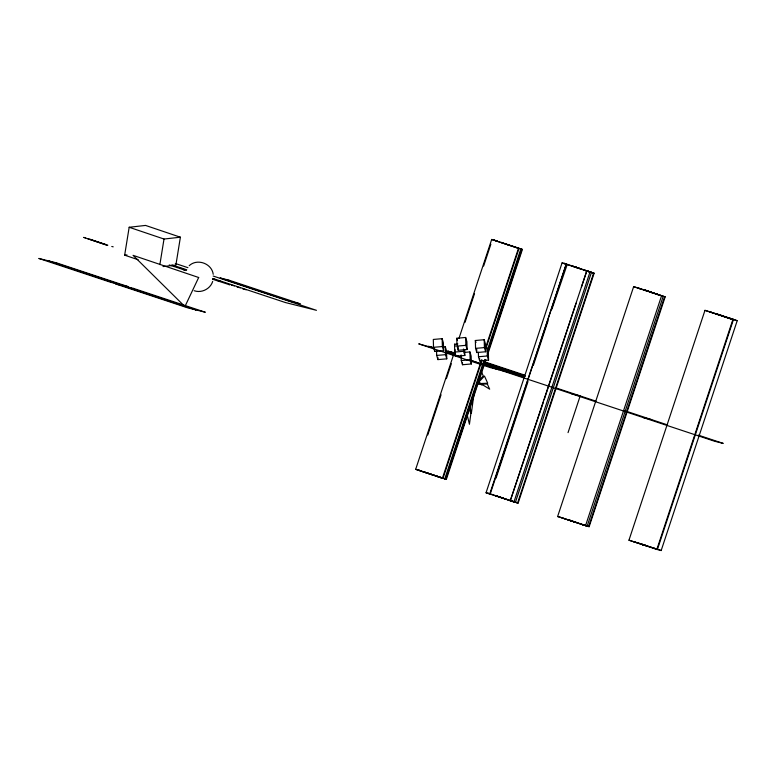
<?xml version="1.0" encoding="UTF-8"?>
<svg xmlns="http://www.w3.org/2000/svg" width="776" height="776" viewBox="0 0 776 776"><rect width="100%" height="100%" fill="white"/><g stroke="black" fill="none" stroke-linecap="round" stroke-linejoin="round"><path stroke-width="1.16" d="M473.826 394.935L471.352 413.336L469.975 406.75M138.147 259.727L124.655 255.168L129.175 227.271L145.549 225.428L180.391 237.204L175.88 265.101L163.008 266.546M159.875 264.616L164.008 239.037L180.391 237.204M482.109 360.045L442.96 478.423L415.674 469.315L455.202 349.792M459.004 338.297L491.693 239.454L521.404 249.164L487.57 351.45M427.76 435.006L441.069 394.78M446.384 378.698L451.331 363.75M465.008 322.38L474.514 293.648M483.632 266.061L490.859 244.227M442.407 478.288L481.556 359.909M485.359 348.414L518.426 248.427L518.979 248.562L485.912 348.55M483.962 360.51L444.813 478.889L445.385 479.025L484.913 359.501M487.386 350.16L520.832 249.028L521.404 249.164M485.921 359.754L446.384 479.277L425.093 472.254L445.86 479.151L485.398 359.618M487.677 352.721L521.879 249.29L522.403 249.416L487.823 354.001M486.048 492.77L562.067 262.909L591.409 272.522L515.39 502.382L486.048 492.77L490.723 494.234M489.724 493.982L566.199 264.238L490.18 494.099M496.048 478.142L527.981 381.608M533.296 365.515L548.118 320.692M551.92 309.197L567.207 264.49M586.734 271.047L510.259 500.801L543.404 402.075M544.16 399.776L576.093 303.232M581.408 287.139L586.355 272.201M513.935 502.014L589.954 272.153L591.409 272.522M594.154 273.21L593.63 273.074L517.611 502.935L518.135 503.071L594.154 273.21L564.074 263.268L564.598 263.404M568.042 432.63L580.176 395.935L571.563 393.781M633.643 286.654L663.199 296.325L587.141 526.177L557.624 516.515L633.643 286.654L641.888 289.244M585.511 525.769L661.53 295.908M588.635 526.545L664.654 296.684L665.178 296.82L589.159 526.681L586.045 525.692M723.271 316.288L722.291 316.045L733.398 319.722L657.379 549.583L628.958 540.203L704.977 310.342L713.105 312.883M733.398 319.722L732.854 319.586L656.835 549.447L657.379 549.583M655.264 548.583L656.147 548.875L653.935 548.234L661.162 550.562L737.2 320.711L729.954 318.373L733.669 319.537L731.593 318.829M212.692 281.407C210.412 288.905 201.547 293.367 194.165 290.719M479.413 380.007L483.293 375.914L481.576 372.121M477.424 383.49L484.466 376.05L487.726 383.237L478.142 383.616M189.198 265.693C197.162 258.165 211.848 263.433 213.216 274.297M124.655 255.168L127.002 254.906M442.155 338.675L433.309 339.451L433.522 347.318L434.764 351.489L443.61 350.713L443.397 342.846L442.155 338.675L442.368 346.542L443.61 350.713M456.802 338.249L465.649 337.473L466.89 341.644L467.103 349.51L458.257 350.286L457.015 346.115L456.802 338.249L457.423 340.334M475.349 340.499L484.195 339.723L485.436 343.894L485.65 351.761L476.803 352.537L475.562 348.366L475.349 340.499L475.969 342.585M464.678 349.85L464.834 355.466L455.978 356.242L454.746 352.071L454.532 344.204L457.85 343.913M433.522 347.318L442.368 346.542M443.096 346.998L445.308 346.804L446.549 350.975L446.763 358.842L437.916 359.608L436.675 355.437L436.558 350.946M457.015 346.115L465.872 345.339L467.103 349.51M475.562 348.366L484.408 347.59L485.65 351.761M484.903 348.308L487.115 348.114L488.346 352.285L488.57 360.151L479.714 360.927L478.482 356.756L478.355 352.255M454.746 352.071L463.592 351.295L464.834 355.466M464.387 352.411L469.916 351.926L471.158 356.097L471.371 363.963L462.515 364.739L461.284 360.568L461.128 354.942M436.675 355.437L445.521 354.671L446.763 358.842M478.482 356.756L487.328 355.98L488.57 360.151M461.284 360.568L470.13 359.792L471.371 363.963M477.512 383.877L479.791 383.79L478.569 382.452M645.128 290.108L652.781 292.853M501.635 242.529L501.112 242.393L522.403 249.416M507.979 244.876L508.978 245.119M511.723 246.128L512.985 246.448M644.41 289.923L643.886 289.797L665.178 296.82M84.177 237.495L85.593 237.854M111.763 246.467L113.189 246.826M180.381 268.215L183.669 269.03M183.398 269.738L184.426 269.99M212.721 278.856L214.913 279.399M217.425 280.505L220.714 281.329M231.267 285.102L234.556 285.917M237.068 287.023L240.356 287.847M242.869 288.953L246.157 289.768M433.92 347.658L428.536 346.309L434.211 348.191L418.72 343.855L490.238 367.591L498.842 369.745L470.46 360.326M454.629 352.847L448.169 351.227L453.844 353.109M500.054 370.045L508.658 372.199M509.871 372.499L518.475 374.653L484.418 363.352M525.061 376.302L484.496 363.284M627.173 411.746L624.457 410.892M643.081 417.507L651.694 419.67M415.674 469.315L445.385 479.025M420.146 470.78L432.95 474.98M436.966 476.299L435.705 475.989L442.96 478.423M445.86 479.151L446.384 479.277M511.258 501.044L515.39 502.382M557.624 516.515L559.981 517.146M562.047 517.932L564.579 518.678M567.867 519.658L569.39 520.114M569.565 520.327L570.816 520.774L569.429 520.289M573.707 521.802L576.161 522.51M582.175 524.615C584.842 525.333 578.566 523.315 583.067 524.76M628.958 540.203L637.271 542.812M633.497 541.658L637.93 542.977M642.285 544.577L643.168 544.8L642.004 544.383M646.272 545.906L647.252 546.139L639.928 543.578M420.388 470.692L421.649 471.08M572.766 521.394L573.803 521.715M499.608 497.028L501.694 497.658M651.84 547.497L653.683 548.06L652.092 547.497M721.864 315.589L718.886 314.658L723.271 316.278M639.89 543.491L639.288 543.326L639.802 543.53M649.095 546.547L647.106 545.935M651.394 547.361L649.376 546.721M513.372 501.597L511.529 500.918M640.287 543.617L642.043 544.17M644.371 544.975L642.867 544.519L644.449 544.965M579.109 268.254L575.569 267.128L578.886 268.283M416.896 469.499L417.857 469.81M649.706 546.731L651.636 547.352M560.33 517.252L562.29 517.883M656.428 549.039L657.65 549.398L656.642 549.039M497.086 496.155L495.563 495.689L503.673 498.405M574.337 521.879L576.316 522.52M497.397 496.252L499.317 496.873M644.837 545.121L646.757 545.829M719.633 314.813L715.307 313.465L717.945 314.406M643.614 544.674L642.79 544.413M648.94 546.585L643.091 544.655M652.626 292.795L649.725 291.941L659.154 294.996L656.234 293.988M509.803 500.442L511.665 501.053M576.267 267.322L571.582 265.829L579.42 268.457M586.074 270.659L589.818 271.842L586.802 270.814M652.946 292.901L653.625 293.085M652.635 292.756L653.285 292.969M722.204 315.822L731.428 318.732M228.823 284.52L229.628 284.773L212.653 279.282M420.088 470.595L418.749 470.101M502.188 497.823L503.673 498.308M510.055 500.52L511.015 500.84M511.151 500.927L512.965 501.519M564.191 518.504L562.891 518.077M564.87 518.775L566.053 519.163M577.257 522.83L576.607 522.655M494.535 240.162C488.56 238.261 501.713 242.519 495.554 240.55M585.026 270.32L586.161 270.737M654.75 293.454L653.479 293.076M585.56 270.494L593.436 273.065L590.167 271.93M730.216 318.325L721.632 315.589M641.539 289.128L638.066 288.071L648.426 291.262M653.295 293.018L653.984 293.202M713.086 312.835L714.386 313.261M712.931 312.835L709.516 311.797L721.884 315.774M169.246 264.946L186.182 270.523M418.07 469.878L419.535 470.411M509.085 500.248L510.142 500.598M564.889 518.737L565.626 518.979M577.965 523.063L578.343 523.179M645.613 545.45L645.002 545.159M654.313 548.273L656.137 548.836M645.263 290.137L651.918 292.416M643.217 289.632L644.963 290.214M715.782 313.727L716.364 313.97M721.544 315.609L719.11 314.794M562.067 262.909L565.743 264.121M583.969 270.009L585.104 270.387M586.278 270.94L589.954 272.153M704.977 310.342L732.854 319.586M484.757 361.868L524.489 375.05M484.098 362.344L524.964 375.914M485.155 362.799L524.886 375.982M446.957 350.927L454.911 353.565M446.229 351.48L454.241 354.04M483.69 363.915L524.557 377.475M556.334 388.019L596.065 401.211M626.717 411.377L667.583 424.938M698.235 435.113L723.213 443.397L714.599 441.243L470.537 360.248M445.56 351.964L461.458 357.241M445.492 352.042L461.38 357.309M175.308 263.481L187.938 267.671M213.177 276.043L316.453 310.322L285.442 302.553L213.148 278.565M171.835 264.858L186.754 269.805M90.016 239.26L107.816 245.177M87.717 238.688L105.565 244.615M488.055 493.129L506.34 499.201M506.777 499.346L510.977 500.733M511.665 500.927L518.135 503.071M569.894 520.289L571.669 520.871M572.387 521.045L573.774 521.559M579.216 523.383L580.875 523.926L578.906 523.412M584.192 525.032L585.851 525.575M587.5 526.128L589.159 526.681M504.255 498.599L508.445 499.987M566.393 519.231L578.256 523.102M581.719 524.256L585.172 525.4M638.241 543.132L640.346 543.83M637.455 542.87L638.367 543.122M716.937 314.154L719.187 314.93L717.111 314.212M656.438 294.055L663.189 296.306M716.558 314.037L717.16 314.183M721.069 315.405L719.459 314.862M731.283 318.723L737.152 320.682M579.109 268.399L581.525 269.204M568.294 519.862L568.944 520.075M580.623 523.984L580.215 523.848M640.733 543.957L641.868 544.335M567.576 519.619L568.653 520.027M575.899 522.277L574.502 521.812M640.239 543.743L642.77 544.587M503.09 498.26L505.506 499.065M645.002 290.272L646.757 290.816L646.272 290.699M491.693 239.454L518.979 248.562M644.507 545.082L643.508 544.839M656.835 549.059L661.162 550.562M502.867 498.143L501.907 497.823M645.312 290.379L646.175 290.67M583.746 524.983L585.443 525.565M512.024 501.092L513.295 501.519M514.148 501.791L517.417 502.926L513.799 501.703M420.757 470.77L421.562 471.051M718.023 314.522L718.78 314.784M129.175 227.271L164.008 239.037M83.662 237.378L106.981 245.264M571.32 520.754L570.098 520.337M570.379 520.434L570.99 520.638M570.942 520.745L571.466 520.929M501.092 497.542L499.666 497.047M585.899 525.711L587.17 526.167M571.873 521.065L572.504 521.297M478.065 382.956L481.954 385.071L478.986 381.831M454.532 344.204L455.153 346.29M467.123 414.743L469.431 424.288L470.828 413.928L469.538 407.788M487.115 348.114L487.328 355.98M484.195 339.723L484.408 347.59M479.655 358.677L479.714 360.927M476.706 349.161L476.803 352.537M469.916 351.926L470.13 359.792M465.649 337.473L465.872 345.339M463.534 349.045L463.592 351.295M462.457 362.489L462.515 364.739M458.16 346.911L458.257 350.286M445.308 346.804L445.521 354.671M437.848 357.367L437.916 359.608M434.696 349.239L434.764 351.489M198.675 277.507L184.911 306.578L133.065 255.333L198.675 277.507M487.309 383.945L481.615 384.178L489.675 389.174L487.309 383.945M228.736 280.107L220.122 277.954L291.64 301.689L300.254 303.843L228.736 280.107M47.452 260.6L38.8 258.437L110.628 282.27L119.281 284.443L47.452 260.6M56.619 262.899L47.967 260.736L119.805 284.569L128.447 286.732L56.619 262.899M124.315 286.111L115.663 283.948L187.501 307.781L196.144 309.944L124.315 286.111M133.482 288.4L124.839 286.237L196.667 310.08L205.32 312.243L133.482 288.4"/></g></svg>
